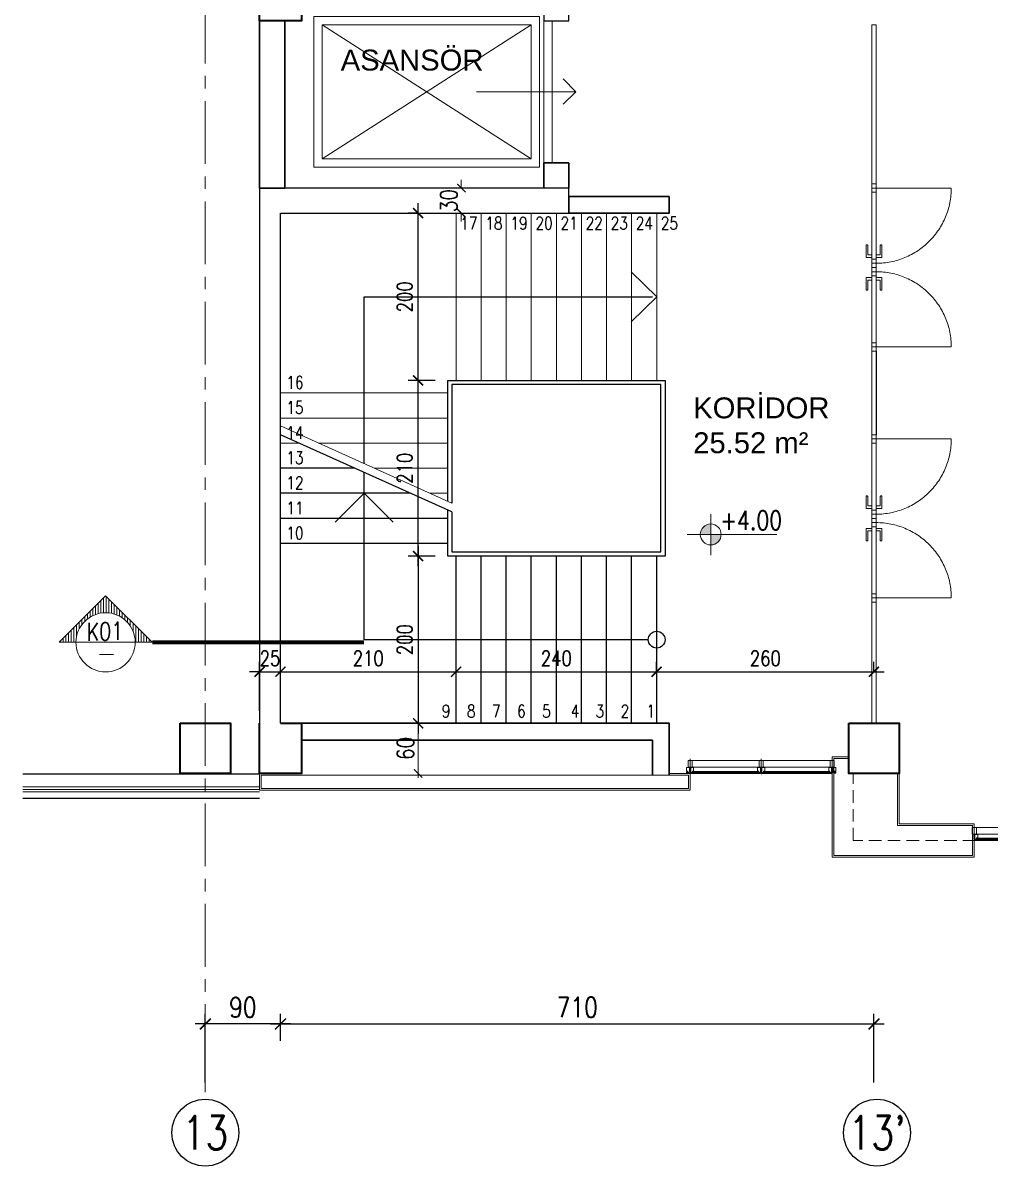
# Model space of a CAD drawing. Header units: millimetres. Extents: x 33350 to 35310, y -217097 to -211540.
# Drawn here: x 33350 to 34507, y -217094 to -215727 of the extents above; entities that cross this region are included whole.
import ezdxf
from ezdxf.enums import TextEntityAlignment as Align

# ---------------------------------------------------------------- set-up
doc = ezdxf.new("R2010")
doc.units = ezdxf.units.MM
doc.header["$LTSCALE"] = 60
doc.header["$MEASUREMENT"] = 0
doc.header["$PDMODE"] = 3
for name, pattern in [('CENTER', [2, 1.25, -0.25, 0.25, -0.25]), ('DASHDOT', [1, 0.5, -0.25, 0, -0.25]), ('HIDDEN', [0.375, 0.25, -0.125])]:
    doc.linetypes.add(name, pattern=pattern)
for name, color, linetype in [('D-KONVEYOR', 73, 'Continuous'), ('MTA-Y02', 2, 'Continuous'), ('TEFRIŞ', 223, 'Continuous')]:
    doc.layers.add(name, color=color, linetype=linetype)
for name, color, linetype, lineweight in [('M-ANT-01', 134, 'Continuous', 35), ('M-BOUNDARYWALL', 1, 'Continuous', 13), ('M-CA-01', 131, 'Continuous', 5), ('M-DIM-01', 193, 'Continuous', 15), ('M-DIM-02', 3, 'Continuous', 20), ('M-DO-KP-01', 150, 'Continuous', 15), ('M-DO-PEN-01', 150, 'Continuous', 15), ('M-DU-01', 134, 'Continuous', 35), ('M-DU-04', 120, 'Continuous', 15), ('M-GO-03', 11, 'Continuous', 15), ('M-GO-04', 8, 'Continuous', 9), ('M-GO-05', 245, 'Continuous', 5), ('M-GO-07', 136, 'Continuous', 5), ('M-GOR-02', 221, 'Continuous', 25), ('M-GOR-04', 252, 'Continuous', 18), ('M-HTC-TOP-01', 8, 'Continuous', 9), ('M-IZ-02', 8, 'HIDDEN', 9), ('M-MRD-01', 221, 'Continuous', 25), ('M-MRD-OK', 8, 'Continuous', 25), ('M-PNL-01', 213, 'Continuous', 15), ('M-SB-AKS-01', 252, 'CENTER', 18), ('M-SB-AKS-02', 15, 'CENTER', 18), ('M-SB-BLN-01', 210, 'Continuous', 25), ('M-SB-REF-01', 240, 'Continuous', 20), ('M-SB-REF-03', 240, 'Continuous', 20), ('M-SB-YZ-01', 255, 'Continuous', 20), ('M-SB-YZ-04', 255, 'Continuous', 20), ('M-TA-01', 2, 'Continuous', 40), ('M-TBL-YZ-03_ENG', 255, 'Continuous', 20), ('M-YA-05', 253, 'Continuous', 5), ('M-YLT-01', 251, 'BATTING', 5)]:
    doc.layers.add(name, color=color, linetype=linetype, lineweight=lineweight)
doc.styles.add('ANTED', font='arial.ttf')
doc.styles.add('ROMANS', font='ROMANSTW.SHX', dxfattribs={"width": 0.8})
doc.styles.add('TEXT1000', font='romand.shx', dxfattribs={"height": 1500})
doc.styles.add('TROMANS', font='ROMANSTW.SHX', dxfattribs={"width": 0.8})
doc.linetypes.add('BATTING', pattern='A,0.0001,-0.1,[134,ltypeshp.shx,S=0.1,R=0,X=-0.1,Y=0],-0.2,[134,ltypeshp.shx,S=0.1,R=180,X=0.1,Y=0],-0.1', length=0.4001)
doc.dimstyles.new('1-100d', dxfattribs={"dimtxt": 24, "dimasz": 13, "dimexe": 12, "dimexo": 20, "dimgap": 8, "dimtad": 1, "dimdec": 0, "dimzin": 0, "dimdsep": 46, "dimtxsty": 'ROMANS', "dimblk": 'ARCHTICK', "dimcen": 0, "dimdle": 12, "dimclrd": 256, "dimclre": 256, "dimclrt": 256, "dimadec": 0, "dimazin": 0, "dimtfac": 0.064, "dimtdec": 0, "dimtix": 1, "dimtofl": 0, "dimtmove": 2, "dimatfit": 3, "dimldrblk": 'olcu tick', "dimfxl": 80, "dimfxlon": 1, "dimtolj": 1, "dimtzin": 0, "dimarcsym": 0})
doc.dimstyles.new('M-100i', dxfattribs={"dimscale": 100, "dimtxt": 0.18, "dimasz": 0.12, "dimexe": 0.12, "dimexo": 0.15, "dimgap": 0.07, "dimtad": 1, "dimdec": 1, "dimlfac": -1, "dimzin": 9, "dimdsep": 46, "dimtxsty": 'ROMANS', "dimblk": 'ARCHTICK', "dimcen": 0.09, "dimdle": 0.12, "dimadec": 0, "dimazin": 0, "dimtfac": 1, "dimtdec": 1, "dimtix": 1, "dimtmove": 2, "dimatfit": 3, "dimfxl": 0.8, "dimfxlon": 1, "dimtvp": 1, "dimtolj": 1, "dimtzin": 11, "dimarcsym": 0})
pattern_1 = [(135, (-8889880.13336, -17585035.43874), (-0.2245064030267, -0.2245064030267), [])]
pattern_2 = [(135, (-8889880.13324, -17585020.85876), (-0.2245064030267, -0.2245064030267), [])]
pattern_3 = [(225, (88742.30518, -421488.28033), (0.2209708691, -0.2209708691), [])]

# ---------------------------------------------------------------- blocks, each defined once
blk = doc.blocks.new('A$C176616E1')
at = {"layer": 'M-DO-KP-01'}
for points in [[(0, 0), (0, -5), (-5, -5), (-5, 0)], [(-5, -5), (-5, -10), (0, -10), (0, -5)], [(-5, -90), (-5, -95), (0, -95), (0, -90)], [(0, -95), (0, -100), (-5, -100), (-5, -95)]]:
    blk.add_lwpolyline(points, close=True, dxfattribs=at)
for points in [[(-5, -10), (-5, -90)], [(0, -90), (0, -10)]]:
    blk.add_lwpolyline(points, dxfattribs=at)
for points in [[(-5, -85), (-10, -85), (-10, -74, 0.414214), (-11, -73), (-11, -73, 0.414214), (-12, -74), (-12, -88), (-5, -88)], [(0, -85), (5, -85), (5, -74, -0.414214), (6, -73), (6, -73, -0.414214), (7, -74), (7, -88), (0, -88)]]:
    blk.add_lwpolyline(points, format="xyb", dxfattribs=at)
at = {"layer": 'M-IZ-02', "ltscale": 20}
blk.add_lwpolyline([(-5, -5), (-95, -5, 0.414214), (-5, -95, -1)], format="xyb", dxfattribs=at)
blk = doc.blocks.new('MERD-SOS')
at = {"layer": 'M-DU-01'}
blk.add_lwpolyline([(0, 700), (30, 700), (30, 900), (0, 900)], close=True, dxfattribs=at)
for points in [[(340, 730), (370, 730)], [(340, 700), (340, 730)], [(370, 700), (370, 730)], [(50, 60), (490, 60), (490, 40)], [(490, 45), (490, -2)], [(470, 40), (50, 40)], [(470, 40), (470, -2)]]:
    blk.add_lwpolyline(points, dxfattribs=at)
at = {"layer": 'M-DU-04'}
for points in [[(335, 905), (65, 905), (65, 725), (335, 725)], [(325, 895), (75, 895), (75, 735), (325, 735)], [(350, 900), (340, 900), (340, 730), (350, 730)]]:
    blk.add_lwpolyline(points, close=True, dxfattribs=at)
at = {"layer": 'M-GO-03'}
blk.add_line((203.9, 335), (225, 335), dxfattribs=at)
for points in [[(259.4, 815), (378.4, 815), (363.1, 830.4)], [(378.4, 815), (363.1, 800.1)], [(235, 470), (235, 670)], [(265, 470), (265, 670)], [(295, 470), (295, 670)], [(325, 470), (325, 670)], [(355, 470), (355, 670)], [(385, 470), (385, 670)], [(415, 470), (415, 670)], [(445, 470), (445, 670)], [(475, 470), (475, 670)], [(225, 455), (25, 455)], [(225, 425), (25, 425)], [(230, 323.2), (25, 415.5)], [(47.2, 395), (25, 395)], [(225, 395), (70.5, 395)], [(225, 365), (137.2, 365)]]:
    blk.add_lwpolyline(points, dxfattribs=at)
at = {"layer": 'M-GOR-04'}
for points in [[(325, 735), (75, 895)], [(325, 895), (75, 735)]]:
    blk.add_lwpolyline(points, dxfattribs=at)
at = {"layer": 'M-MRD-01'}
for points in [[(225, 325.5), (225, 470), (485, 470), (485, 465)], [(485, 465), (485, 260), (225, 260), (225, 315)], [(230, 312.8), (230, 265), (480, 265), (480, 465)], [(480, 465), (230, 465), (230, 323.2)], [(230, 312.8), (25, 405)], [(113.9, 365), (25, 365)], [(180.6, 335), (25, 335)], [(225, 305), (25, 305)], [(225, 275), (25, 275)], [(235, 60), (235, 260)], [(265, 60), (265, 260)], [(295, 60), (295, 260)], [(325, 60), (325, 260)], [(355, 60), (355, 260)], [(385, 60), (385, 260)], [(415, 60), (415, 260)], [(445, 60), (445, 260)], [(475, 60), (475, 260)]]:
    blk.add_lwpolyline(points, dxfattribs=at)
at = {"layer": 'M-MRD-OK'}
for points in [[(475, 570), (444.4, 599.8)], [(125, 370.5), (125, 570), (470, 570)], [(475, 570), (444.4, 540.2)], [(465, 160), (125, 160), (125, 360)], [(125, 335), (90.4, 300.6)], [(125, 335), (159.6, 300.6)]]:
    blk.add_lwpolyline(points, dxfattribs=at)
blk.add_circle((475, 160), 10, dxfattribs=at)
at = {"layer": 'M-TA-01'}
for points in [[(50, 930), (50, 900), (0, 900), (0, 960), (50, 960)], [(25, 60), (50, 60), (50, 0), (0, 0), (0, 60)]]:
    blk.add_lwpolyline(points, dxfattribs=at)
at = {"layer": 'MTA-Y02'}
for points in [[(50, 930), (340, 930), (340, 900), (370, 900), (370, 960), (50, 960)], [(25, 60), (25, 670), (370, 670), (370, 700), (0, 700), (0, 60)]]:
    blk.add_lwpolyline(points, dxfattribs=at)
at = {"layer": 'M-SB-YZ-01', "insert": (97, 865.5), "char_height": 25, "width": 852.258, "attachment_point": 1, "style": 'ANTED'}
blk.add_mtext('ASANSÖR', dxfattribs=at)
at = {"layer": 'M-YA-05', "char_height": 15, "attachment_point": 4, "style": 'TROMANS'}
for s, insert, width in [('17', (240, 657.9), 21.654), ('18', (270, 657.9), 21.654), ('19', (300, 657.9), 21.654), ('20', (330, 657.9), 21.654), ('21', (360, 657.9), 21.654), ('22', (390, 657.9), 21.654), ('23', (420, 657.9), 21.654), ('24', (450, 657.9), 21.654), ('25', (480, 657.9), 21.654), ('16', (32, 467.5), 21.654), ('15', (32, 437.5), 21.654), ('14', (32, 407.5), 21.654), ('13', (32, 377.5), 21.654), ('12', (32, 347.5), 21.654), ('11', (32, 317.5), 21.654), ('10', (32, 287.5), 21.654), ('9', (218, 74.6), 21.654), ('8', (248, 74.6), 21.654), ('7', (278, 74.6), 21.654), ('6', (308, 74.6), 21.654), ('5', (338, 74.6), 21.654), ('4', (372.2, 74.6), 21.654), ('3', (401.9, 74.6), 21.654), ('2', (431.9, 74.6), 21.654), ('1', (462.9, 74.6), 51.654)]:
    blk.add_mtext(s, dxfattribs=dict(at, insert=insert, width=width))
blk = doc.blocks.new('REF-01')
for p, q in [((0, 110), (-110, 0)), ((110, 0), (0, 110)), ((1.3, 70), (1.3, 108.7)), ((-24.1, 65.7), (-24.1, 85.9)), ((-17.8, 67.7), (-17.8, 92.2)), ((-11.4, 69.1), (-11.4, 98.6)), ((-5.1, 69.8), (-5.1, 104.9)), ((7.6, 69.6), (7.6, 102.4)), ((14, 68.6), (14, 96)), ((20.3, 67), (20.3, 89.7)), ((26.7, 64.7), (26.7, 83.3)), ((-55.9, 42.2), (-55.9, 54.1)), ((-49.5, 49.5), (-49.5, 60.5)), ((-43.2, 55.1), (-43.2, 66.8)), ((-36.8, 59.5), (-36.8, 73.2)), ((-30.5, 63), (-30.5, 79.5)), ((33, 61.7), (33, 77)), ((39.4, 57.9), (39.4, 70.6)), ((45.7, 53), (45.7, 64.3)), ((52.1, 46.8), (52.1, 57.9)), ((-81.3, 0), (-81.3, 28.7)), ((-74.9, 0), (-74.9, 35.1)), ((-68.6, 14), (-68.6, 41.4)), ((-62.2, 32.1), (-62.2, 47.8)), ((58.4, 38.6), (58.4, 51.6)), ((64.8, 26.6), (64.8, 45.2)), ((71.1, 0), (71.1, 38.9)), ((77.5, 0), (77.5, 32.5)), ((-70, 0), (-110, 0)), ((-70, 0), (-108.6, 0)), ((-106.7, 0), (-106.7, 3.3)), ((-100.3, 0), (-100.3, 9.7)), ((-94, 0), (-94, 16)), ((-87.6, 0), (-87.6, 22.4)), ((110, 0), (70, 0)), ((83.8, 0), (83.8, 26.2)), ((90.2, 0), (90.2, 19.8)), ((96.5, 0), (96.5, 13.5)), ((102.9, 0), (102.9, 7.1)), ((109.2, 0), (109.2, 0.8))]:
    blk.add_line(p, q)
blk.add_circle((0, 0), 70)
blk = doc.blocks.new('A$C55F92D82')
at = {"layer": 'M-SB-REF-01', "extrusion": (0.256241, 0.128965, 0.957971)}
for p, q in [((1374, 2064, -73), (1848, 2064, -200)), ((580, 1636, 197), (2608, 1636, -345))]:
    blk.add_line(p, q, dxfattribs=at)
at = {"layer": 'M-SB-REF-01', "extrusion": (-0.256241, -0.128965, -0.957971), "xscale": 14.99999999985527, "yscale": 14.99999999985527, "zscale": -14.99999999997227, "rotation": 295.7407830747898}
blk.add_blockref('REF-01', (-745, -2090, -549), dxfattribs=at)
blk = doc.blocks.new('_ArchTick')
at = {"color": 0, "linetype": 'ByBlock', "const_width": 0.15}
blk.add_lwpolyline([(-0.5, -0.5), (0.5, 0.5)], dxfattribs=at)
blk = doc.blocks.new('*D65')
at = {"layer": 'Defpoints', "color": 0, "transparency": 16777216}
for p in [(33568.5, -216923.6), (33658.5, -216963.6), (33568.5, -217013.6)]:
    blk.add_point(p, dxfattribs=at)
at = {"layer": 'M-DIM-02', "lineweight": -2, "transparency": 16777216}
for p, q in [((33568.5, -216993.6), (33568.5, -216911.6)), ((33658.5, -216943.6), (33658.5, -216911.6)), ((33670.5, -216923.6), (33556.5, -216923.6))]:
    blk.add_line(p, q, dxfattribs=at)
at = {"layer": 'M-DIM-02', "lineweight": -2, "transparency": 16777216, "xscale": 13, "yscale": 13, "zscale": 13, "rotation": 180}
blk.add_blockref('_ArchTick', (33568.5, -216923.6), dxfattribs=at)
at = {"layer": 'M-DIM-02', "lineweight": -2, "transparency": 16777216, "xscale": 13, "yscale": 13, "zscale": 13}
blk.add_blockref('_ArchTick', (33658.5, -216923.6), dxfattribs=at)
at = {"layer": 'M-DIM-02', "transparency": 16777216, "insert": (33613.5, -216903.6), "char_height": 24, "attachment_point": 5, "style": 'ROMANS'}
blk.add_mtext('\\A1;90', dxfattribs=at)
blk = doc.blocks.new('olcu tick')
for p, q in [((0, 20), (0, -20)), ((-10, -10), (10, 10)), ((-20, 0), (20, 0))]:
    blk.add_line(p, q)
blk = doc.blocks.new('*D68')
at = {"layer": 'Defpoints', "color": 0, "transparency": 16777216}
for p in [(34368.5, -216923.6), (33658.5, -216963.6), (34368.5, -217013.6)]:
    blk.add_point(p, dxfattribs=at)
at = {"layer": 'M-DIM-02', "lineweight": -2, "transparency": 16777216}
for p, q in [((33658.5, -216943.6), (33658.5, -216911.6)), ((34368.5, -216993.6), (34368.5, -216911.6)), ((33646.5, -216923.6), (34380.5, -216923.6))]:
    blk.add_line(p, q, dxfattribs=at)
at = {"layer": 'M-DIM-02', "lineweight": -2, "transparency": 16777216, "xscale": 13, "yscale": 13, "zscale": 13, "rotation": 180}
blk.add_blockref('_ArchTick', (33658.5, -216923.6), dxfattribs=at)
at = {"layer": 'M-DIM-02', "lineweight": -2, "transparency": 16777216, "xscale": 13, "yscale": 13, "zscale": 13}
blk.add_blockref('_ArchTick', (34368.5, -216923.6), dxfattribs=at)
at = {"layer": 'M-DIM-02', "transparency": 16777216, "insert": (34013.5, -216903.6), "char_height": 24, "attachment_point": 5, "style": 'ROMANS'}
blk.add_mtext('\\A1;710', dxfattribs=at)
blk = doc.blocks.new('*D70')
at = {"layer": 'Defpoints', "color": 0, "transparency": 16777216}
for p in [(33823.1, -216564.1), (33823.1, -216564.1), (33823.1, -216624.1)]:
    blk.add_point(p, dxfattribs=at)
at = {"layer": 'M-DIM-01', "transparency": 16777216}
blk.add_line((33823.1, -216629.1), (33823.1, -216559.1), dxfattribs=at)
at = {"layer": 'M-DIM-01', "transparency": 16777216, "xscale": 10, "yscale": 10, "zscale": 10}
for p, rotation in [((33823.1, -216564.1), 90), ((33823.1, -216624.1), 270)]:
    blk.add_blockref('_ArchTick', p, dxfattribs=dict(at, rotation=rotation))
at = {"layer": 'M-DIM-01', "transparency": 16777216, "insert": (33808.1, -216594.1), "char_height": 20, "attachment_point": 5, "rotation": 90, "style": 'ROMANS'}
blk.add_mtext('\\A1;60', dxfattribs=at)
blk = doc.blocks.new('*D71')
at = {"layer": 'Defpoints', "color": 0, "transparency": 16777216}
for p in [(33823.1, -215954.1), (33823.1, -215954.1), (33823.1, -216154.1)]:
    blk.add_point(p, dxfattribs=at)
at = {"layer": 'M-DIM-01', "color": 0, "lineweight": -2, "transparency": 16777216}
for p, q in [((33823.1, -216166.1), (33823.1, -215942.1)), ((33823.1, -215954.1), (33811.1, -215954.1)), ((33823.1, -216154.1), (33811.1, -216154.1))]:
    blk.add_line(p, q, dxfattribs=at)
at = {"layer": 'M-DIM-01', "color": 0, "lineweight": -2, "transparency": 16777216, "xscale": 12, "yscale": 12, "zscale": 12}
for p, rotation in [((33823.1, -215954.1), 90), ((33823.1, -216154.1), 270)]:
    blk.add_blockref('_ArchTick', p, dxfattribs=dict(at, rotation=rotation))
at = {"layer": 'M-DIM-01', "color": 0, "transparency": 16777216, "insert": (33807.1, -216054.1), "char_height": 18, "attachment_point": 5, "rotation": 90, "style": 'ROMANS'}
blk.add_mtext('\\A1;200', dxfattribs=at)
blk = doc.blocks.new('*D79')
at = {"layer": 'Defpoints', "color": 0, "transparency": 16777216}
for p in [(33874.8, -215924.1), (33874.8, -215924.1), (33874.8, -215954.1)]:
    blk.add_point(p, dxfattribs=at)
at = {"layer": 'M-DIM-01', "transparency": 16777216}
for p, q in [((33874.8, -215924.1), (33874.8, -215914.1)), ((33874.8, -215954.1), (33874.8, -215964.1))]:
    blk.add_line(p, q, dxfattribs=at)
at = {"layer": 'M-DIM-01', "transparency": 16777216, "xscale": 10, "yscale": 10, "zscale": 10}
for p, rotation in [((33874.8, -215924.1), 270), ((33874.8, -215954.1), 90)]:
    blk.add_blockref('_ArchTick', p, dxfattribs=dict(at, rotation=rotation))
at = {"layer": 'M-DIM-01', "transparency": 16777216, "insert": (33859.8, -215939.1), "char_height": 20, "attachment_point": 5, "rotation": 90, "style": 'ROMANS'}
blk.add_mtext('\\A1;30', dxfattribs=at)
blk = doc.blocks.new('*D85')
at = {"layer": 'Defpoints', "color": 0, "transparency": 16777216}
for p in [(33658.5, -216502.4), (33633.5, -216564.1), (33658.5, -216564.1)]:
    blk.add_point(p, dxfattribs=at)
at = {"layer": 'M-DIM-01', "color": 0, "lineweight": -2, "transparency": 16777216}
for p, q in [((33633.5, -216549.1), (33633.5, -216490.4)), ((33658.5, -216549.1), (33658.5, -216490.4)), ((33633.5, -216502.4), (33621.5, -216502.4)), ((33633.5, -216502.4), (33658.5, -216502.4)), ((33658.5, -216502.4), (33670.5, -216502.4))]:
    blk.add_line(p, q, dxfattribs=at)
at = {"layer": 'M-DIM-01', "color": 0, "lineweight": -2, "transparency": 16777216, "xscale": 12, "yscale": 12, "zscale": 12}
blk.add_blockref('_ArchTick', (33633.5, -216502.4), dxfattribs=at)
at = {"layer": 'M-DIM-01', "color": 0, "lineweight": -2, "transparency": 16777216, "xscale": 12, "yscale": 12, "zscale": 12, "rotation": 180}
blk.add_blockref('_ArchTick', (33658.5, -216502.4), dxfattribs=at)
at = {"layer": 'M-DIM-01', "color": 0, "transparency": 16777216, "insert": (33646, -216486.4), "char_height": 18, "attachment_point": 5, "style": 'ROMANS'}
blk.add_mtext('\\A1;25', dxfattribs=at)
blk = doc.blocks.new('*D86')
at = {"layer": 'Defpoints', "color": 0, "transparency": 16777216}
for p in [(33868.5, -216502.4), (33868.5, -216502.4), (33658.5, -216564.1)]:
    blk.add_point(p, dxfattribs=at)
at = {"layer": 'M-DIM-01', "color": 0, "lineweight": -2, "transparency": 16777216}
for p, q in [((33658.5, -216549.1), (33658.5, -216490.4)), ((33868.5, -216502.4), (33868.5, -216490.4)), ((33646.5, -216502.4), (33880.5, -216502.4))]:
    blk.add_line(p, q, dxfattribs=at)
at = {"layer": 'M-DIM-01', "color": 0, "lineweight": -2, "transparency": 16777216, "xscale": 12, "yscale": 12, "zscale": 12, "rotation": 180}
blk.add_blockref('_ArchTick', (33658.5, -216502.4), dxfattribs=at)
at = {"layer": 'M-DIM-01', "color": 0, "lineweight": -2, "transparency": 16777216, "xscale": 12, "yscale": 12, "zscale": 12}
blk.add_blockref('_ArchTick', (33868.5, -216502.4), dxfattribs=at)
at = {"layer": 'M-DIM-01', "color": 0, "transparency": 16777216, "insert": (33763.5, -216486.4), "char_height": 18, "attachment_point": 5, "style": 'ROMANS'}
blk.add_mtext('\\A1;210', dxfattribs=at)
blk = doc.blocks.new('*D87')
at = {"layer": 'Defpoints', "color": 0, "transparency": 16777216}
for p in [(33868.5, -216502.4), (34108.5, -216502.4), (34108.5, -216502.4)]:
    blk.add_point(p, dxfattribs=at)
at = {"layer": 'M-DIM-01', "color": 0, "lineweight": -2, "transparency": 16777216}
for p, q in [((33868.5, -216502.4), (33868.5, -216490.4)), ((34108.5, -216502.4), (34108.5, -216490.4)), ((33856.5, -216502.4), (34120.5, -216502.4))]:
    blk.add_line(p, q, dxfattribs=at)
at = {"layer": 'M-DIM-01', "color": 0, "lineweight": -2, "transparency": 16777216, "xscale": 12, "yscale": 12, "zscale": 12, "rotation": 180}
blk.add_blockref('_ArchTick', (33868.5, -216502.4), dxfattribs=at)
at = {"layer": 'M-DIM-01', "color": 0, "lineweight": -2, "transparency": 16777216, "xscale": 12, "yscale": 12, "zscale": 12}
blk.add_blockref('_ArchTick', (34108.5, -216502.4), dxfattribs=at)
at = {"layer": 'M-DIM-01', "color": 0, "transparency": 16777216, "insert": (33988.5, -216486.4), "char_height": 18, "attachment_point": 5, "style": 'ROMANS'}
blk.add_mtext('\\A1;240', dxfattribs=at)
blk = doc.blocks.new('*D73')
at = {"layer": 'Defpoints', "color": 0, "transparency": 16777216}
for p in [(34108.5, -216502.4), (34368.5, -216502.4), (34368.5, -216502.4)]:
    blk.add_point(p, dxfattribs=at)
at = {"layer": 'M-DIM-01', "color": 0, "lineweight": -2, "transparency": 16777216}
for p, q in [((34108.5, -216502.4), (34108.5, -216490.4)), ((34368.5, -216502.4), (34368.5, -216490.4)), ((34096.5, -216502.4), (34380.5, -216502.4))]:
    blk.add_line(p, q, dxfattribs=at)
at = {"layer": 'M-DIM-01', "color": 0, "lineweight": -2, "transparency": 16777216, "xscale": 12, "yscale": 12, "zscale": 12, "rotation": 180}
blk.add_blockref('_ArchTick', (34108.5, -216502.4), dxfattribs=at)
at = {"layer": 'M-DIM-01', "color": 0, "lineweight": -2, "transparency": 16777216, "xscale": 12, "yscale": 12, "zscale": 12}
blk.add_blockref('_ArchTick', (34368.5, -216502.4), dxfattribs=at)
at = {"layer": 'M-DIM-01', "color": 0, "transparency": 16777216, "insert": (34238.5, -216486.4), "char_height": 18, "attachment_point": 5, "style": 'ROMANS'}
blk.add_mtext('\\A1;260', dxfattribs=at)
blk = doc.blocks.new('*D90')
at = {"layer": 'Defpoints', "color": 0, "transparency": 16777216}
for p in [(33858.5, -216364.1), (33823.1, -216564.1), (33858.5, -216564.1)]:
    blk.add_point(p, dxfattribs=at)
at = {"layer": 'M-DIM-01', "color": 0, "lineweight": -2, "transparency": 16777216}
for p, q in [((33823.1, -216352.1), (33823.1, -216576.1)), ((33843.5, -216364.1), (33811.1, -216364.1)), ((33843.5, -216564.1), (33811.1, -216564.1))]:
    blk.add_line(p, q, dxfattribs=at)
at = {"layer": 'M-DIM-01', "color": 0, "lineweight": -2, "transparency": 16777216, "xscale": 12, "yscale": 12, "zscale": 12}
for p, rotation in [((33823.1, -216364.1), 90), ((33823.1, -216564.1), 270)]:
    blk.add_blockref('_ArchTick', p, dxfattribs=dict(at, rotation=rotation))
at = {"layer": 'M-DIM-01', "color": 0, "transparency": 16777216, "insert": (33807.1, -216464.1), "char_height": 18, "attachment_point": 5, "rotation": 90, "style": 'ROMANS'}
blk.add_mtext('\\A1;200', dxfattribs=at)
blk = doc.blocks.new('*D91')
at = {"layer": 'Defpoints', "color": 0, "transparency": 16777216}
for p in [(33823.1, -216154.1), (33858.5, -216154.1), (33858.5, -216364.1)]:
    blk.add_point(p, dxfattribs=at)
at = {"layer": 'M-DIM-01', "color": 0, "lineweight": -2, "transparency": 16777216}
for p, q in [((33823.1, -216376.1), (33823.1, -216142.1)), ((33843.5, -216154.1), (33811.1, -216154.1)), ((33843.5, -216364.1), (33811.1, -216364.1))]:
    blk.add_line(p, q, dxfattribs=at)
at = {"layer": 'M-DIM-01', "color": 0, "lineweight": -2, "transparency": 16777216, "xscale": 12, "yscale": 12, "zscale": 12}
for p, rotation in [((33823.1, -216154.1), 90), ((33823.1, -216364.1), 270)]:
    blk.add_blockref('_ArchTick', p, dxfattribs=dict(at, rotation=rotation))
at = {"layer": 'M-DIM-01', "color": 0, "transparency": 16777216, "insert": (33807.1, -216259.1), "char_height": 18, "attachment_point": 5, "rotation": 90, "style": 'ROMANS'}
blk.add_mtext('\\A1;210', dxfattribs=at)
blk = doc.blocks.new('A$C1ACC724F')
at = {"layer": 'M-HTC-TOP-01'}
h = blk.add_hatch(dxfattribs=at)
h.set_pattern_fill('ANSI31', color=8, scale=0.1, style=0)
h.set_pattern_definition([(45, (-8651474.36346, 4614010.09782), (-0.224506403027, 0.224506403027), [])])
h.paths.add_polyline_path([(140, 8), (110, 8), (110, -8), (140, -8, -0.4)])
at = {"color": 8}
blk.add_lwpolyline([(110, -8), (110, 8)], dxfattribs=at)
at = {"layer": 'M-DO-PEN-01', "color": 8}
for points in [[(107, 5), (107, -5), (80, -5), (80, -25), (0, -25), (0, 25), (80, 25), (80, 5)], [(126, 42), (126, 27), (140, 27), (140, 8), (83, 8), (83, 42)], [(126, -42), (126, -27), (140, -27), (140, -8), (83, -8), (83, -42)]]:
    blk.add_lwpolyline(points, close=True, dxfattribs=at)
blk.add_lwpolyline([(140, 8, 0.4), (140, -8, 2.5)], format="xyb", dxfattribs=at)
at = {"layer": 'M-SB-AKS-01', "color": 8, "ltscale": 0.0001}
blk.add_line((-20, 0), (173, 0), dxfattribs=at)
blk = doc.blocks.new('p5')
at = {"layer": 'M-HTC-TOP-01'}
h = blk.add_hatch(dxfattribs=at)
h.set_pattern_fill('ANSI31', color=256, scale=0.1, angle=90, style=0)
h.set_pattern_definition(pattern_1)
h.paths.add_polyline_path([(69797.3, -216450.4), (69796.4, -216450.4), (69796.4, -216449.5), (69797.3, -216449.5)])
h = blk.add_hatch(dxfattribs=at)
h.set_pattern_fill('ANSI31', color=256, scale=0.1, angle=90, style=0)
h.set_pattern_definition(pattern_1)
h.paths.add_polyline_path([(69797.3, -216456.6), (69796.4, -216456.6), (69796.4, -216457.5), (69797.3, -216457.5)])
h = blk.add_hatch(dxfattribs=at)
h.set_pattern_fill('ANSI31', color=256, scale=0.1, angle=90, style=0)
h.set_pattern_definition(pattern_2)
h.paths.add_polyline_path([(69797.3, -216535.4), (69796.4, -216535.4), (69796.4, -216534.5), (69797.3, -216534.5)])
h = blk.add_hatch(dxfattribs=at)
h.set_pattern_fill('ANSI31', color=256, scale=0.1, angle=90, style=0)
h.set_pattern_definition(pattern_2)
h.paths.add_polyline_path([(69797.3, -216541.6), (69796.4, -216541.6), (69796.4, -216542.5), (69797.3, -216542.5)])
for points in [[(69797.3, -216450.4), (69796.4, -216450.4), (69796.4, -216449.5), (69797.3, -216449.5)], [(69797.3, -216456.6), (69796.4, -216456.6), (69796.4, -216457.5), (69797.3, -216457.5)], [(69797.3, -216535.4), (69796.4, -216535.4), (69796.4, -216534.5), (69797.3, -216534.5)], [(69797.3, -216541.6), (69796.4, -216541.6), (69796.4, -216542.5), (69797.3, -216542.5)]]:
    blk.add_lwpolyline(points, close=True)
at = {"layer": 'M-CA-01'}
for points in [[(69796.4, -216454.2), (69795.6, -216454.2), (69795.6, -216537.7), (69796.4, -216537.7)], [(69798.1, -216456.6), (69797.3, -216456.6), (69797.3, -216535.4), (69798.1, -216535.4)]]:
    blk.add_lwpolyline(points, close=True, dxfattribs=at)
at = {"layer": 'M-GO-04'}
for points in [[(69803, -216456), (69803, -216536)], [(69811, -216536), (69811, -216456)]]:
    blk.add_lwpolyline(points, dxfattribs=at)
at = {"layer": 'M-GO-05'}
for points in [[(69796, -216454.2), (69796, -216537.7)], [(69797.7, -216456.6), (69797.7, -216535.4)]]:
    blk.add_lwpolyline(points, dxfattribs=at)
at = {"xscale": 0.1, "yscale": 0.1, "zscale": 0.1, "rotation": 179.9999295258971}
blk.add_blockref('A$C1ACC724F', (69811, -216453.5), dxfattribs=at)
at = {"extrusion": (0, 0, -1), "xscale": 0.1, "yscale": 0.1, "zscale": -0.1, "rotation": 7.047410286670779e-05}
blk.add_blockref('A$C1ACC724F', (-69811, -216538.5), dxfattribs=at)
blk = doc.blocks.new('pencere1')
at = {"layer": 'M-HTC-TOP-01'}
h = blk.add_hatch(dxfattribs=at)
h.set_pattern_fill('ANSI31', color=8, scale=2.5, angle=-180, style=0)
h.set_pattern_definition(pattern_3)
h.paths.add_polyline_path([(63374.8, -217957.1), (63374.8, -217954), (63373.3, -217954), (63373.3, -217957.1, -0.4)])
h = blk.add_hatch(dxfattribs=at)
h.set_pattern_fill('ANSI31', color=256, scale=0.1, angle=-180, style=0)
h.set_pattern_definition([(225, (17431956.021, -9177634.2395), (0.2245064030267, -0.2245064030267), [])])
h.paths.add_polyline_path([(63377.2, -217956.8), (63377.2, -217957.7), (63378, -217957.7), (63378, -217956.8)])
h = blk.add_hatch(dxfattribs=at)
h.set_pattern_fill('ANSI31', color=256, scale=0.1, angle=-180, style=0)
h.set_pattern_definition([(225, (17431956.44103, -9177634.23937), (0.2245064030267, -0.2245064030267), [])])
h.paths.add_polyline_path([(63471, -217956.8), (63471, -217957.7), (63470.1, -217957.7), (63470.1, -217956.8)])
h = blk.add_hatch(dxfattribs=at)
h.set_pattern_fill('ANSI31', color=8, scale=2.5, angle=-180, style=0)
h.set_pattern_definition(pattern_3)
h.paths.add_polyline_path([(63473.3, -217957.1), (63473.3, -217954), (63474.8, -217954), (63474.8, -217957.1, 0.4)])
at = {"color": 8}
for points in [[(63373.3, -217954), (63374.8, -217954)], [(63474.8, -217954), (63473.3, -217954)]]:
    blk.add_lwpolyline(points, dxfattribs=at)
for points in [[(63377.2, -217956.8), (63377.2, -217957.7), (63378, -217957.7), (63378, -217956.8)], [(63471, -217956.8), (63471, -217957.7), (63470.1, -217957.7), (63470.1, -217956.8)]]:
    blk.add_lwpolyline(points, close=True)
at = {"layer": 'M-CA-01'}
for points in [[(63374.8, -217957.7), (63374.8, -217958.5), (63473.3, -217958.5), (63473.3, -217957.7)], [(63377.2, -217956), (63377.2, -217956.8), (63471, -217956.8), (63471, -217956)]]:
    blk.add_lwpolyline(points, close=True, dxfattribs=at)
at = {"layer": 'M-DO-PEN-01', "color": 8}
for points in [[(63374.6, -217953.8), (63373.6, -217953.8), (63373.6, -217951.1), (63371.6, -217951.1), (63371.6, -217943.1), (63376.6, -217943.1), (63376.6, -217951.1), (63374.6, -217951.1)], [(63473.6, -217953.8), (63474.6, -217953.8), (63474.6, -217951.1), (63476.6, -217951.1), (63476.6, -217943.1), (63471.6, -217943.1), (63471.6, -217951.1), (63473.6, -217951.1)], [(63378.3, -217955.6), (63376.8, -217955.6), (63376.8, -217957.1), (63374.8, -217957.1), (63374.8, -217951.4), (63378.3, -217951.4)], [(63469.9, -217955.6), (63471.4, -217955.6), (63471.4, -217957.1), (63473.3, -217957.1), (63473.3, -217951.4), (63469.9, -217951.4)]]:
    blk.add_lwpolyline(points, close=True, dxfattribs=at)
for points in [[(63374.8, -217957.1, 0.4), (63373.3, -217957.1, 2.5)], [(63473.3, -217957.1, -0.4), (63474.8, -217957.1, -2.5)]]:
    blk.add_lwpolyline(points, format="xyb", dxfattribs=at)
at = {"layer": 'M-GO-04'}
for points in [[(63471.6, -217943.1), (63376.6, -217943.1)], [(63376.6, -217951.1), (63471.6, -217951.1)]]:
    blk.add_lwpolyline(points, dxfattribs=at)
at = {"layer": 'M-GO-05'}
for points in [[(63374.8, -217958.1), (63473.3, -217958.1)], [(63377.2, -217956.4), (63471, -217956.4)]]:
    blk.add_lwpolyline(points, dxfattribs=at)
at = {"layer": 'M-SB-AKS-01', "color": 8, "ltscale": 0.0001}
for p, q in [((63374.1, -217941.1), (63374.1, -217960.3)), ((63474.1, -217941.1), (63474.1, -217960.3))]:
    blk.add_line(p, q, dxfattribs=at)

msp = doc.modelspace()

# ---------------------------------------------------------------- hatches: boundary and pattern name
at = {"layer": 'M-SB-REF-03'}
h = msp.add_hatch(color=256, dxfattribs=at)
h.paths.add_polyline_path([(34173.21, -216325.77, 0.4142136), (34160.71, -216338.27), (34173.21, -216338.27)])
h.paths.add_polyline_path([(34185.71, -216338.27), (34173.21, -216338.27), (34173.21, -216350.77, 0.4142136)])

# ---------------------------------------------------------------- linework, layer by layer
at = {"layer": 'M-CA-01'}
for points in [[(34366.01, -215924.09), (34366.01, -215729.09), (34371.01, -215729.09), (34371.01, -215924.09)], [(34371.01, -216114.09), (34371.01, -216564.09), (34366.01, -216564.09), (34366.01, -216114.09)]]:
    msp.add_lwpolyline(points, dxfattribs=at)
at = {"layer": 'M-DU-01'}
msp.add_lwpolyline([(34123.51, -215934.09), (34003.51, -215934.09), (34003.51, -215954.09), (34123.51, -215954.09)], close=True, dxfattribs=at)
at = {"layer": 'M-GO-04', "linetype": 'HIDDEN'}
for p, q in [((34343.51, -216704.09), (34343.51, -216624.09)), ((34894.96, -216704.09), (34343.51, -216704.09))]:
    msp.add_line(p, q, dxfattribs=at)
at = {"layer": 'M-GO-07'}
for points in [[(34398.51, -216624.09), (34398.51, -216684.09), (34488.51, -216684.09), (34488.51, -216724.09), (34318.51, -216724.09), (34318.51, -216604.09), (34338.51, -216604.09)], [(34396.51, -216624.09), (34396.51, -216686.09), (34486.51, -216686.09), (34486.51, -216722.09), (34320.51, -216722.09), (34320.51, -216606.09), (34338.51, -216606.09)], [(33683.51, -216624.09), (33633.5, -216624.09), (33633.5, -216644.09), (34148.5, -216644.09), (34148.5, -216624.09), (34123.51, -216624.09)]]:
    msp.add_lwpolyline(points, dxfattribs=at)
msp.add_lwpolyline([(34146.5, -216642.09), (34146.5, -216626.09), (33635.5, -216626.09), (33635.5, -216642.09)], close=True, dxfattribs=at)
at = {"layer": 'M-GOR-02'}
for p, q in [((33633.51, -216625.09), (33350.26, -216625.09)), ((33633.51, -216654.09), (33350.26, -216654.09))]:
    msp.add_line(p, q, dxfattribs=at)
at = {"layer": 'M-PNL-01'}
for p, q in [((33350.26, -216640.09), (33633.51, -216640.09)), ((33350.26, -216646.09), (33633.51, -216646.09))]:
    msp.add_line(p, q, dxfattribs=at)
at = {"layer": 'M-SB-AKS-02'}
msp.add_line((33568.51, -211620.09), (33568.51, -217013.55), dxfattribs=at)
at = {"layer": 'M-SB-BLN-01'}
for centre in [(33568.51, -217053.55), (34372.04, -217053.55)]:
    msp.add_circle(centre, 40, dxfattribs=at)
at = {"layer": 'M-SB-REF-01', "linetype": 'DASHDOT', "ltscale": 15, "const_width": 5}
msp.add_lwpolyline([(33505.33, -216467.2), (33758.51, -216467.2)], dxfattribs=at)
at = {"layer": 'M-SB-REF-03'}
for p, q in [((34173.21, -216314.11), (34173.21, -216363.15)), ((34144.94, -216338.27), (34252.44, -216338.27))]:
    msp.add_line(p, q, dxfattribs=at)
msp.add_circle((34173.21, -216338.27), 12.5, dxfattribs=at)
at = {"layer": 'M-TA-01'}
for points in [[(33538.51, -216564.09), (33598.51, -216564.09), (33598.51, -216624.09), (33538.51, -216624.09)], [(34338.51, -216564.09), (34398.51, -216564.09), (34398.51, -216624.09), (34338.51, -216624.09)]]:
    msp.add_lwpolyline(points, close=True, dxfattribs=at)
at = {"layer": 'M-YLT-01', "linetype": 'BATTING', "ltscale": 0.12}
msp.add_line((33350.26, -216643.09), (33633.51, -216643.09), dxfattribs=at)
at = {"layer": 'TEFRIŞ'}
msp.add_line((34371.01, -216119.09), (34371.01, -216219.09), dxfattribs=at)

# ---------------------------------------------------------------- block references
at = {"layer": 'D-KONVEYOR'}
msp.add_blockref('MERD-SOS', (33633.51, -216624.09), dxfattribs=at)
at = {"layer": 'M-ANT-01', "rotation": 90.00000000000001}
for p in [(-182304.98, -286419.71), (-182219.98, -286419.71)]:
    msp.add_blockref('p5', p, dxfattribs=at)
at = {"layer": 'M-BOUNDARYWALL', "extrusion": (0.258399, -0.124586, -0.957971), "xscale": 0.03375000000000021, "yscale": 0.03375000000000021, "zscale": -0.03375000000000021, "rotation": 63.28399938585313}
msp.add_blockref('A$C55F92D82', (-180434.48, 118851.59, 35609.51), dxfattribs=at)
at = {"layer": 'M-DIM-02', "xscale": -1}
for p in [(34366.01, -215919.09), (34366.01, -216219.09)]:
    msp.add_blockref('A$C176616E1', p, dxfattribs=at)
at = {"layer": 'M-DIM-02', "rotation": 180}
for p in [(34366.01, -216119.09), (34366.01, -216419.09)]:
    msp.add_blockref('A$C176616E1', p, dxfattribs=at)
at = {"layer": 'M-GO-07', "xscale": -1}
msp.add_blockref('pencere1', (97962.59, 1254.4), dxfattribs=at)

# ---------------------------------------------------------------- texts
at = {"layer": 'M-SB-YZ-01', "style": 'TROMANS', "width": 0.8}
for s, p in [('13', (33568.51, -217053.55)), ("13'", (34372.04, -217053.55))]:
    msp.add_text(s, height=40, dxfattribs=at).set_placement(p, align=Align.MIDDLE)
at = {"layer": 'M-SB-YZ-01', "insert": (34152.24, -216174.45), "char_height": 25, "width": 852.2576, "attachment_point": 1, "style": 'ANTED'}
msp.add_mtext('KORİDOR\\P25.52 m²', dxfattribs=at)
at = {"layer": 'M-SB-YZ-04', "style": 'TROMANS', "width": 0.8}
msp.add_text('+4.00', height=22.5, dxfattribs=at).set_placement((34184.62, -216332.63))
at = {"layer": 'M-TBL-YZ-03_ENG', "extrusion": (-0.258399, 0.124586, 0.957971), "insert": (33470.32, -216442.7, 2.65), "char_height": 21.6562, "width": 171.808, "attachment_point": 3, "text_direction": (0.966038, 0.033325, 0.256241), "style": 'TEXT1000'}
msp.add_mtext('{\\Fromans|c162;\\W0.8;K01}', dxfattribs=at)

# ---------------------------------------------------------------- dimensions: what is measured, and where the dimension line sits
at = {"layer": 'M-DIM-01'}
for base, p1, p2, picture, middle in [((33874.76, -215924.09), (33874.76, -215954.09), (33874.76, -215924.09), '*D79', (33859.76, -215939.09)), ((33823.12, -216564.09), (33823.12, -216624.09), (33823.12, -216564.09), '*D70', (33808.12, -216594.09))]:
    dim = msp.add_linear_dim(base=base, p1=p1, p2=p2, angle=90, dimstyle='1-100d', override={"dimtxt": 20, "dimasz": 10, "dimgap": 5, "dimdle": 5, "dimse1": 1, "dimse2": 1, "dimlwd": 65535}, dxfattribs=at)
    dim.commit()
    dim.dimension.update_dxf_attribs({"geometry": picture, "text_midpoint": middle})
for base, p1, p2, picture, middle in [((33823.12, -215954.09), (33823.12, -216154.09), (33823.12, -215954.09), '*D71', (33807.12, -216054.09)), ((33823.12, -216154.09), (33858.51, -216364.09), (33858.51, -216154.09), '*D91', (33807.12, -216259.09)), ((33823.12, -216564.09), (33858.51, -216364.09), (33858.51, -216564.09), '*D90', (33807.12, -216464.09))]:
    dim = msp.add_linear_dim(base=base, p1=p1, p2=p2, angle=90, dimstyle='M-100i', dxfattribs=at)
    dim.commit()
    dim.dimension.update_dxf_attribs({"geometry": picture, "text_midpoint": middle})
for base, p1, p2, picture, middle in [((33658.51, -216502.45), (33633.51, -216564.09), (33658.51, -216564.09), '*D85', (33646.01, -216486.45)), ((33868.51, -216502.45), (33658.51, -216564.09), (33868.51, -216502.45), '*D86', (33763.51, -216486.45)), ((34108.51, -216502.45), (33868.51, -216502.45), (34108.51, -216502.45), '*D87', (33988.51, -216486.45)), ((34368.51, -216502.45), (34108.51, -216502.45), (34368.51, -216502.45), '*D73', (34238.51, -216486.45))]:
    dim = msp.add_linear_dim(base=base, p1=p1, p2=p2, dimstyle='M-100i', dxfattribs=at)
    dim.commit()
    dim.dimension.update_dxf_attribs({"geometry": picture, "text_midpoint": middle})
at = {"layer": 'M-DIM-02'}
for base, p2, picture, middle in [((33568.51, -216923.55), (33568.51, -217013.55), '*D65', (33613.51, -216903.55)), ((34368.51, -216923.55), (34368.51, -217013.55), '*D68', (34013.51, -216903.55))]:
    dim = msp.add_linear_dim(base=base, p1=(33658.51, -216963.55), p2=p2, dimstyle='1-100d', dxfattribs=at)
    dim.commit()
    dim.dimension.update_dxf_attribs({"geometry": picture, "text_midpoint": middle})

doc.saveas('drawing.dxf')
